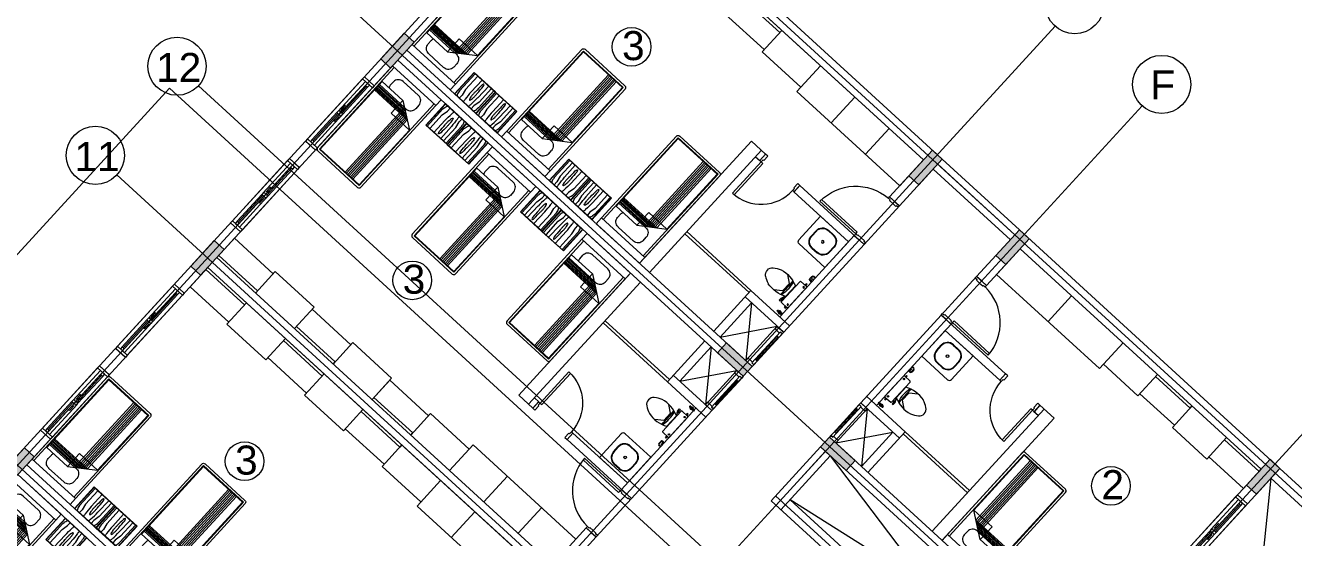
# Model space of a CAD drawing. Header units: metres. Extents: x 750 to 3116, y -341 to 1465.
# Drawn here: x 1586.25 to 1608.08, y 1089.42 to 1098.24 of the extents above; entities that cross this region are included whole.
import ezdxf
from ezdxf.enums import TextEntityAlignment as Align

# ---------------------------------------------------------------- set-up
doc = ezdxf.new("R2010")
doc.units = ezdxf.units.M
for name, color, linetype, lineweight in [('A-Door', 254, 'Continuous', 5), ('Bathroom Door', 252, 'Continuous', 5), ('Bathroom fur', 252, 'Continuous', 5), ('Centre Line', 7, 'Continuous', 13), ('Column', 50, 'Continuous', 20), ('Cutout', 153, 'Continuous', 5), ('Door', 253, 'Continuous', 5), ('Furniture', 44, 'Continuous', 5), ('GUIDE LINE', 7, 'Continuous', 5), ('Hatch', 251, 'Continuous', 5), ('Hidden line', 251, 'Continuous', 5), ('Inverted beam', 252, 'Continuous', 5), ('Levels', 252, 'Continuous', 5), ('Railing', 190, 'Continuous', 5), ('Wall ext', 20, 'Continuous', 18), ('WINDOW', 33, 'Continuous', 5)]:
    doc.layers.add(name, color=color, linetype=linetype, lineweight=lineweight)
doc.layers.add('Text', color=7, linetype='Continuous')
doc.styles.get("Standard").update_dxf_attribs({"font": 'arial.ttf'})
doc.styles.add('TEXT-DET', font='simplex.shx', dxfattribs={"width": 0.7})

# ---------------------------------------------------------------- blocks, each defined once
blk = doc.blocks.new('Water Closet')
at = {"layer": 'Bathroom fur', "linetype": 'Continuous', "lineweight": -3}
for p, q in [((1886.331, 447.871), (1886.35, 447.871)), ((1886.331, 447.851), (1886.35, 447.851)), ((1886.364, 447.861), (1886.346, 447.861)), ((1886.364, 447.861), (1886.349, 447.87)), ((1886.364, 447.861), (1886.349, 447.853)), ((1886.364, 447.861), (1886.355, 447.877)), ((1886.364, 447.861), (1886.355, 447.846)), ((1886.364, 447.861), (1886.364, 447.879)), ((1886.364, 447.861), (1886.364, 447.879)), ((1886.364, 447.861), (1886.364, 447.879)), ((1886.364, 447.861), (1886.364, 447.879)), ((1886.364, 447.861), (1886.364, 447.879)), ((1886.364, 447.861), (1886.364, 447.879)), ((1886.364, 447.861), (1886.364, 447.879)), ((1886.364, 447.861), (1886.364, 447.879)), ((1886.364, 447.861), (1886.364, 447.879)), ((1886.364, 447.861), (1886.364, 447.879)), ((1886.364, 447.861), (1886.364, 447.879)), ((1886.364, 447.861), (1886.364, 447.879)), ((1886.364, 447.861), (1886.373, 447.877)), ((1886.364, 447.861), (1886.379, 447.87)), ((1886.364, 447.861), (1886.381, 447.861)), ((1886.364, 447.861), (1886.379, 447.853)), ((1886.364, 447.861), (1886.373, 447.846)), ((1886.364, 447.861), (1886.364, 447.844)), ((1886.378, 447.871), (1886.416, 447.871)), ((1886.378, 447.851), (1886.416, 447.851)), ((1886.416, 447.851), (1886.416, 447.871))]:
    blk.add_line(p, q, dxfattribs=at)
at = {"layer": 'Bathroom fur', "linetype": 'ByBlock'}
for p, q in [((1886.152, 447.554), (1886.027, 447.644)), ((1886.217, 447.662), (1886.217, 447.713)), ((1886.239, 447.713), (1886.217, 447.713)), ((1886.217, 447.662), (1886.232, 447.625)), ((1886.232, 447.625), (1886.239, 447.625)), ((1886.239, 447.608), (1886.239, 447.713)), ((1886.239, 447.666), (1886.264, 447.666)), ((1886.239, 447.608), (1886.264, 447.608)), ((1886.256, 447.343), (1886.256, 447.59)), ((1886.264, 447.23), (1886.264, 447.703)), ((1886.407, 447.713), (1886.274, 447.713)), ((1886.39, 447.724), (1886.365, 447.724)), ((1886.365, 447.724), (1886.365, 447.715)), ((1886.39, 447.715), (1886.365, 447.715)), ((1886.387, 447.744), (1886.368, 447.744)), ((1886.368, 447.744), (1886.368, 447.724)), ((1886.387, 447.744), (1886.387, 447.724)), ((1886.39, 447.724), (1886.39, 447.715)), ((1886.416, 447.23), (1886.416, 447.703)), ((1886.152, 447.379), (1886.027, 447.288)), ((1886.152, 447.379), (1886.152, 447.554)), ((1886.407, 447.22), (1886.274, 447.22)), ((1886.365, 447.208), (1886.365, 447.218)), ((1886.39, 447.218), (1886.365, 447.218)), ((1886.39, 447.208), (1886.365, 447.208)), ((1886.368, 447.189), (1886.368, 447.208)), ((1886.387, 447.189), (1886.368, 447.189)), ((1886.387, 447.189), (1886.387, 447.208)), ((1886.39, 447.208), (1886.39, 447.218))]:
    blk.add_line(p, q, dxfattribs=at)
at = {"layer": 'Bathroom fur'}
for p, q in [((1886.356, 447.031), (1886.356, 447.081)), ((1886.366, 447.031), (1886.366, 447.081)), ((1886.416, 447.106), (1886.381, 447.106)), ((1886.416, 447.096), (1886.381, 447.096)), ((1886.416, 447.016), (1886.381, 447.016)), ((1886.416, 447.006), (1886.381, 447.006))]:
    blk.add_line(p, q, dxfattribs=at)
at = {"layer": 'Bathroom fur', "linetype": 'Continuous', "lineweight": -3}
blk.add_circle((1886.364, 447.861), 0.0175, dxfattribs=at)
at = {"layer": 'Bathroom fur', "linetype": 'ByBlock'}
for centre in [(1886.378, 447.669), (1886.378, 447.264)]:
    blk.add_circle(centre, 0.0123, dxfattribs=at)
at = {"layer": 'Bathroom fur', "linetype": 'Continuous', "lineweight": -3}
blk.add_arc((1886.331, 447.861), 0.01, 90.002, 270, dxfattribs=at)
at = {"layer": 'Bathroom fur', "linetype": 'ByBlock'}
for centre, radius, start, end in [((1886.035, 447.208), 0.446, 109.2942, 127.2549), ((1886.017, 447.095), 0.55, 64.2321, 103.6755), ((1884.672, 447.479), 1.501, 353.4552, 5.5271), ((1885.552, 447.472), 0.65, 345.9276, 13.0204), ((1886.274, 447.703), 0.00987, 90, 180), ((1886.407, 447.703), 0.00987, 0, 90), ((1885.835, 447.467), 0.119, 126.3794, 233.6206), ((1886.041, 447.728), 0.451, 232.2382, 250.1051), ((1886.017, 447.838), 0.55, 256.3245, 295.7679), ((1886.274, 447.23), 0.00987, 180, 270), ((1886.407, 447.23), 0.00987, 270, 0)]:
    blk.add_arc(centre, radius, start, end, dxfattribs=at)
at = {"layer": 'Bathroom fur'}
for centre, radius, start, end in [((1886.381, 447.081), 0.025, 90, 180), ((1886.381, 447.031), 0.025, 180, 270), ((1886.381, 447.081), 0.015, 90, 180), ((1886.381, 447.031), 0.015, 180, 270)]:
    blk.add_arc(centre, radius, start, end, dxfattribs=at)
at = {"layer": 'Bathroom fur', "style": 'TEXT-DET', "width": 0.6}
blk.add_text('1', height=0.06, dxfattribs=at).set_placement((1886.394, 447.07), align=Align.MIDDLE)
blk = doc.blocks.new('Bed')
at = {"layer": 'Furniture', "linetype": 'Continuous'}
for p, q in [((1878.327, 465.952), (1879.337, 465.952)), ((1878.327, 465.817), (1878.327, 465.952)), ((1879.337, 465.952), (1879.337, 465.817)), ((1879.337, 465.817), (1878.327, 465.817)), ((1878.327, 463.909), (1878.327, 465.817)), ((1878.367, 463.909), (1878.367, 465.817)), ((1878.642, 465.742), (1879.002, 465.742)), ((1879.297, 465.817), (1879.297, 463.909)), ((1879.337, 465.817), (1879.337, 463.909)), ((1878.377, 465.499), (1878.862, 465.499)), ((1878.377, 463.919), (1878.377, 465.499)), ((1878.525, 465.544), (1878.525, 465.624)), ((1878.862, 465.499), (1879.287, 465.199)), ((1878.862, 465.199), (1878.862, 465.499)), ((1879.12, 465.624), (1879.12, 465.544)), ((1878.962, 465.429), (1878.377, 465.429)), ((1878.992, 465.407), (1878.377, 465.407)), ((1879.022, 465.386), (1878.377, 465.386)), ((1879.052, 465.365), (1878.377, 465.365)), ((1879.082, 465.344), (1878.377, 465.344)), ((1879.112, 465.323), (1878.377, 465.323)), ((1879.142, 465.302), (1878.377, 465.302)), ((1878.962, 463.919), (1878.962, 465.429)), ((1879.002, 465.427), (1878.965, 465.427)), ((1878.992, 463.919), (1878.992, 465.407)), ((1879.022, 463.919), (1879.022, 465.386)), ((1879.052, 463.919), (1879.052, 465.365)), ((1879.082, 463.919), (1879.082, 465.344)), ((1879.112, 463.919), (1879.112, 465.323)), ((1879.142, 463.919), (1879.142, 465.302)), ((1879.287, 465.199), (1878.862, 465.199)), ((1879.287, 465.199), (1879.287, 463.919)), ((1879.297, 463.909), (1878.367, 463.909)), ((1879.297, 463.869), (1878.367, 463.869)), ((1879.287, 463.919), (1878.377, 463.919))]:
    blk.add_line(p, q, dxfattribs=at)
for centre, radius, start, end in [((1878.642, 465.624), 0.117, 90, 180), ((1879.002, 465.624), 0.117, 360, 90), ((1878.642, 465.544), 0.117, 180.0006, 202.5189), ((1879.002, 465.544), 0.117, 270, 0), ((1878.367, 463.909), 0.04, 180, 270), ((1879.297, 463.909), 0.04, 270, 0)]:
    blk.add_arc(centre, radius, start, end, dxfattribs=at)
blk = doc.blocks.new('Nightstand')
at = {"layer": 'Furniture'}
for p, q in [((1879.838, 464.54), (1879.838, 464.04)), ((1880.338, 464.54), (1879.838, 464.54)), ((1879.843, 464.535), (1879.843, 464.045)), ((1880.333, 464.535), (1879.843, 464.535)), ((1879.869, 464.442), (1879.871, 464.467)), ((1879.869, 464.045), (1879.869, 464.442)), ((1879.929, 464.358), (1879.951, 464.469)), ((1879.951, 464.469), (1879.951, 464.535)), ((1880.074, 464.444), (1880.068, 464.44)), ((1880.08, 464.44), (1880.074, 464.444)), ((1880.226, 464.469), (1880.226, 464.535)), ((1880.248, 464.358), (1880.226, 464.469)), ((1880.308, 464.442), (1880.305, 464.467)), ((1880.308, 464.045), (1880.308, 464.442)), ((1880.333, 464.045), (1880.333, 464.535)), ((1880.338, 464.04), (1880.338, 464.54)), ((1879.929, 464.045), (1879.929, 464.358)), ((1879.997, 464.32), (1879.991, 464.045)), ((1880.147, 464.32), (1880.147, 464.045)), ((1880.248, 464.045), (1880.248, 464.358)), ((1879.838, 464.04), (1880.338, 464.04)), ((1879.843, 464.045), (1880.333, 464.045)), ((1880.068, 464.081), (1880.074, 464.077)), ((1880.074, 464.077), (1880.08, 464.081))]:
    blk.add_line(p, q, dxfattribs=at)
for centre, radius, start, end in [((1880.021, 464.452), 0.15, 146.5657, 174.2856), ((1881.576, 464.32), 1.578, 174.0179, 180), ((1880.825, 464.399), 0.823, 170.5074, 174.0179), ((1880.395, 464.345), 0.343, 169.4757, 175.5997), ((1880.197, 464.382), 0.142, 155.8434, 169.4757), ((1879.951, 464.382), 0.142, 10.5243, 24.1566), ((1879.753, 464.345), 0.343, 4.4003, 10.5243), ((1879.315, 464.399), 0.828, 5.9821, 9.4446), ((1878.564, 464.32), 1.583, 0, 5.9821), ((1880.156, 464.452), 0.15, 5.7144, 33.4343), ((1880.715, 464.32), 0.664, 175.5997, 180), ((1880.715, 464.32), 0.664, 180, 184.4003), ((1886.298, 464.381), 6.246, 181.0259, 182.4606), ((1873.85, 464.381), 6.246, 357.5394, 358.9741), ((1879.433, 464.32), 0.664, 0, 4.4003), ((1879.433, 464.32), 0.664, 355.5997, 0), ((1880.197, 464.139), 0.142, 190.5243, 204.1566), ((1879.951, 464.139), 0.142, 335.8434, 349.4757)]:
    blk.add_arc(centre, radius, start, end, dxfattribs=at)
blk = doc.blocks.new('Wash bashin')
at = {"layer": 'Bathroom fur', "ltscale": 0.35}
for p, q in [((1884.067, 437.333), (1884.067, 437.883)), ((1884.117, 437.933), (1884.717, 437.933)), ((1884.717, 437.333), (1884.717, 437.933)), ((1884.067, 437.333), (1884.717, 437.333))]:
    blk.add_line(p, q, dxfattribs=at)
at = {"layer": 'Bathroom fur'}
for p, q in [((1884.327, 437.838), (1884.447, 437.838)), ((1884.327, 437.83), (1884.447, 437.83)), ((1884.177, 437.568), (1884.177, 437.688)), ((1884.185, 437.568), (1884.185, 437.688)), ((1884.589, 437.688), (1884.589, 437.568)), ((1884.597, 437.688), (1884.597, 437.568)), ((1884.447, 437.426), (1884.327, 437.426)), ((1884.447, 437.418), (1884.327, 437.418))]:
    blk.add_line(p, q, dxfattribs=at)
blk.add_circle((1884.392, 437.633), 0.0225, dxfattribs=at)
at = {"layer": 'Bathroom fur', "ltscale": 0.35}
blk.add_arc((1884.117, 437.883), 0.05, 90, 180, dxfattribs=at)
at = {"layer": 'Bathroom fur'}
for centre, radius, start, end in [((1884.327, 437.688), 0.15, 90, 180), ((1884.327, 437.688), 0.142, 90, 180), ((1884.447, 437.688), 0.15, 0, 90), ((1884.447, 437.688), 0.142, 0, 90), ((1884.327, 437.568), 0.15, 180, 270), ((1884.327, 437.568), 0.142, 180, 270), ((1884.447, 437.568), 0.15, 270, 0), ((1884.447, 437.568), 0.142, 270, 0)]:
    blk.add_arc(centre, radius, start, end, dxfattribs=at)
blk = doc.blocks.new('Door 900')
at = {"layer": 'A-Door'}
for points in [[(29934124, 12198491), (29934164, 12198491), (29934164, 12198476), (29934239, 12198476), (29934314, 12198476), (29934314, 12198491), (29934354, 12198491), (29934354, 12198524), (29934239, 12198524), (29934124, 12198524)], [(29934164, 12197672), (29934314, 12197672), (29934314, 12197658), (29934354, 12197658), (29934354, 12197624), (29934239, 12197624), (29934124, 12197624), (29934124, 12197658), (29934164, 12197658)]]:
    blk.add_lwpolyline(points, close=True, dxfattribs=at)
blk.add_lwpolyline([(29935187, 12197658), (29934354, 12197658), (29934354, 12197698), (29935185, 12197698)], dxfattribs=at)
blk.add_arc((29934327, 12197631), 860, 1.7769, 88.2024, dxfattribs=at)
blk = doc.blocks.new('Door1')
at = {"layer": 'Bathroom Door'}
for p, q in [((1900.586, 444.886), (1899.856, 444.886)), ((1900.586, 444.846), (1899.857, 444.846))]:
    blk.add_line(p, q, dxfattribs=at)
for points in [[(1900.736, 444.921), (1900.586, 444.921), (1900.586, 444.886), (1900.636, 444.886), (1900.636, 444.871), (1900.736, 444.871), (1900.736, 444.921)], [(1900.586, 444.886), (1900.586, 444.846)], [(1900.736, 444.121), (1900.586, 444.121), (1900.586, 444.156), (1900.636, 444.156), (1900.636, 444.171), (1900.736, 444.171), (1900.736, 444.121)]]:
    blk.add_lwpolyline(points, dxfattribs=at)
blk.add_arc((1900.586, 444.886), 0.73, 180, 270, dxfattribs=at)
blk = doc.blocks.new('WINODO1')
at = {"layer": 'WINDOW', "linetype": 'Continuous'}
for p, q in [((2471212540, 936769700), (2471212491, 936769700)), ((2471212491, 936769700), (2471212491, 936769470)), ((2471212540, 936769700), (2471212540, 936769470)), ((2471213991, 936769700), (2471213943, 936769700)), ((2471213943, 936769700), (2471213943, 936769470)), ((2471213991, 936769700), (2471213991, 936769470)), ((2471212540, 936769470), (2471212491, 936769470)), ((2471213991, 936769470), (2471213943, 936769470))]:
    blk.add_line(p, q, dxfattribs=at)
at = {"layer": 'WINDOW'}
for p, q in [((2471212540, 936769700), (2471213943, 936769700)), ((2471212588, 936769633), (2471213217, 936769633)), ((2471213241, 936769633), (2471213943, 936769633)), ((2471213290, 936769609), (2471213394, 936769609)), ((2471213241, 936769537), (2471212540, 936769537)), ((2471212540, 936769470), (2471213943, 936769470)), ((2471212588, 936769585), (2471213217, 936769585)), ((2471213193, 936769561), (2471213089, 936769561)), ((2471213266, 936769585), (2471213895, 936769585)), ((2471213266, 936769537), (2471213895, 936769537))]:
    blk.add_line(p, q, dxfattribs=at)
at = {"layer": 'WINDOW', "color": 4}
blk.add_line((2471212588, 936769609), (2471213217, 936769609), dxfattribs=at)
at = {"layer": 'WINDOW', "color": 4, "true_color": 0x1fffff}
blk.add_line((2471213266, 936769561), (2471213895, 936769561), dxfattribs=at)
at = {"layer": 'WINDOW'}
for points in [[(2471212540, 936769585), (2471212588, 936769585), (2471212588, 936769633), (2471212540, 936769633)], [(2471213217, 936769585), (2471213266, 936769585), (2471213266, 936769633), (2471213217, 936769633)], [(2471213406, 936769609), (2471213394, 936769616), (2471213394, 936769602)], [(2471213076, 936769561), (2471213089, 936769568), (2471213089, 936769554)], [(2471213217, 936769537), (2471213266, 936769537), (2471213266, 936769585), (2471213217, 936769585)], [(2471213895, 936769537), (2471213943, 936769537), (2471213943, 936769585), (2471213895, 936769585)]]:
    blk.add_lwpolyline(points, close=True, dxfattribs=at)
blk = doc.blocks.new('700mm Door')
at = {"layer": 'Door'}
for points in [[(11493508.327, 4446107.926), (11493508.287, 4446107.926), (11493508.287, 4446107.776), (11493508.344, 4446107.776), (11493508.344, 4446107.868), (11493508.344, 4446107.88), (11493508.327, 4446107.88)], [(11493508.327, 4446107.88), (11493508.413, 4446107.88), (11493508.413, 4446107.926), (11493508.327, 4446107.926)], [(11493508.413, 4446107.891), (11493508.961, 4446107.891), (11493508.961, 4446107.914), (11493508.413, 4446107.914)], [(11493509.047, 4446107.88), (11493508.961, 4446107.88), (11493508.961, 4446107.926), (11493509.047, 4446107.926)], [(11493509.047, 4446107.926), (11493509.047, 4446107.88), (11493509.03, 4446107.88), (11493509.03, 4446107.868), (11493509.03, 4446107.776), (11493509.087, 4446107.776), (11493509.087, 4446107.926)]]:
    blk.add_lwpolyline(points, close=True, dxfattribs=at)
at = {"layer": 'Door', "color": 1}
blk.add_lwpolyline([(11493508.413, 4446107.88), (11493508.961, 4446107.88), (11493508.961, 4446107.926), (11493508.413, 4446107.926)], close=True, dxfattribs=at)

msp = doc.modelspace()

# ---------------------------------------------------------------- hatches: boundary and pattern name
at = {"layer": 'Hatch', "transparency": 33554687}
h = msp.add_hatch(color=256, dxfattribs=at)
h.dxf.hatch_style = 1
h.paths.add_polyline_path([(1646.175, 1069.127), (1646.005, 1069.283), (1645.846, 1069.109), (1645.755, 1069.01), (1645.6, 1068.84), (1645.769, 1068.685)])
h.paths.add_polyline_path([(1649.318, 1072.559), (1649.149, 1072.715), (1648.743, 1072.272), (1648.913, 1072.117)])
h.paths.add_polyline_path([(1652.587, 1076.128), (1652.417, 1076.283), (1652.384, 1076.246), (1652.292, 1076.147), (1652.012, 1075.841), (1652.182, 1075.685)])
h.paths.add_polyline_path([(1655.856, 1079.696), (1655.686, 1079.852), (1655.281, 1079.409), (1655.45, 1079.254)])
h.paths.add_polyline_path([(1659.124, 1083.265), (1658.955, 1083.42), (1658.549, 1082.978), (1658.719, 1082.823)])
h.paths.add_polyline_path([(1661.826, 1087.102), (1661.67, 1086.933), (1662.113, 1086.527), (1662.268, 1086.697)])
h.paths.add_polyline_path([(1657.785, 1090.804), (1657.629, 1090.634), (1658.072, 1090.229), (1658.227, 1090.399)])
h.paths.add_polyline_path([(1654.516, 1087.235), (1654.361, 1087.066), (1654.471, 1086.964), (1654.803, 1086.66), (1654.958, 1086.83)])
h.paths.add_polyline_path([(1652.746, 1088.856), (1652.591, 1088.687), (1653.033, 1088.281), (1653.189, 1088.451)])
h.paths.add_polyline_path([(1651.542, 1083.648), (1651.372, 1083.803), (1650.967, 1083.361), (1651.137, 1083.205)])
h.paths.add_polyline_path([(1650.045, 1085.019), (1649.875, 1085.174), (1649.47, 1084.732), (1649.64, 1084.577)])
h.paths.add_polyline_path([(1647.979, 1080.098), (1647.823, 1079.929), (1647.934, 1079.827), (1648.266, 1079.523), (1648.421, 1079.693)])
h.paths.add_polyline_path([(1646.541, 1081.415), (1646.209, 1081.719), (1646.053, 1081.55), (1646.496, 1081.144), (1646.651, 1081.314)])
h.paths.add_polyline_path([(1645.004, 1076.511), (1644.835, 1076.666), (1644.43, 1076.224), (1644.599, 1076.068)])
h.paths.add_polyline_path([(1643.632, 1078.018), (1643.463, 1078.174), (1643.058, 1077.731), (1643.227, 1077.576)])
h.paths.add_polyline_path([(1641.441, 1072.961), (1641.286, 1072.792), (1641.728, 1072.386), (1641.884, 1072.556)])
h.paths.add_polyline_path([(1640.114, 1074.177), (1639.944, 1074.332), (1639.539, 1073.89), (1639.709, 1073.734)])
h.paths.add_polyline_path([(1636.735, 1070.71), (1636.403, 1071.014), (1636.247, 1070.844), (1636.69, 1070.439), (1636.845, 1070.608)])
h.paths.add_polyline_path([(1631.152, 1076.325), (1630.982, 1076.481), (1630.577, 1076.038), (1630.746, 1075.883)])
h.paths.add_polyline_path([(1634.17, 1079.621), (1634.001, 1079.776), (1633.595, 1079.334), (1633.765, 1079.179)])
h.paths.add_polyline_path([(1637.689, 1083.462), (1637.519, 1083.618), (1637.114, 1083.175), (1637.284, 1083.02)])
h.paths.add_polyline_path([(1640.833, 1086.895), (1640.663, 1087.05), (1640.258, 1086.607), (1640.427, 1086.452), (1640.461, 1086.489), (1640.552, 1086.589)])
h.paths.add_polyline_path([(1644.101, 1090.463), (1643.932, 1090.618), (1643.527, 1090.176), (1643.696, 1090.021)])
h.paths.add_polyline_path([(1646.999, 1093.626), (1647.09, 1093.726), (1647.245, 1093.895), (1647.076, 1094.051), (1646.67, 1093.608), (1646.84, 1093.453)])
h.paths.add_polyline_path([(1636.008, 1091.063), (1635.839, 1091.218), (1635.433, 1090.776), (1635.603, 1090.62)])
h.paths.add_polyline_path([(1631.525, 1095.17), (1631.369, 1095), (1631.48, 1094.899), (1631.812, 1094.595), (1631.967, 1094.764)])
h.paths.add_polyline_path([(1628.676, 1091.718), (1628.506, 1091.874), (1628.101, 1091.431), (1628.27, 1091.276)])
h.paths.add_polyline_path([(1632.989, 1087.767), (1632.82, 1087.922), (1632.415, 1087.48), (1632.584, 1087.325)])
h.paths.add_polyline_path([(1629.471, 1083.926), (1629.301, 1084.081), (1628.896, 1083.639), (1629.066, 1083.483)])
h.paths.add_polyline_path([(1624.987, 1088.032), (1624.832, 1087.863), (1625.274, 1087.458), (1625.43, 1087.627)])
h.paths.add_polyline_path([(1626.327, 1080.494), (1626.157, 1080.649), (1626.124, 1080.612), (1626.032, 1080.513), (1625.752, 1080.207), (1625.922, 1080.051)])
h.paths.add_polyline_path([(1621.719, 1084.464), (1621.563, 1084.294), (1621.674, 1084.193), (1622.006, 1083.889), (1622.161, 1084.059)])
h.paths.add_polyline_path([(1619.949, 1086.085), (1619.794, 1085.915), (1620.236, 1085.51), (1620.391, 1085.68), (1620.281, 1085.781)])
h.paths.add_polyline_path([(1623.218, 1089.654), (1623.062, 1089.484), (1623.505, 1089.079), (1623.66, 1089.248)])
h.paths.add_polyline_path([(1626.486, 1093.222), (1626.331, 1093.052), (1626.773, 1092.647), (1626.929, 1092.817)])
h.paths.add_polyline_path([(1622.117, 1097.224), (1621.962, 1097.055), (1622.404, 1096.649), (1622.56, 1096.819)])
h.paths.add_polyline_path([(1619.143, 1093.637), (1618.973, 1093.792), (1618.568, 1093.35), (1618.738, 1093.194)])
h.paths.add_polyline_path([(1615.874, 1090.068), (1615.705, 1090.223), (1615.299, 1089.781), (1615.469, 1089.626)])
h.paths.add_polyline_path([(1612.731, 1086.636), (1612.561, 1086.791), (1612.156, 1086.349), (1612.325, 1086.194)])
h.paths.add_polyline_path([(1617.373, 1082.384), (1617.203, 1082.539), (1616.798, 1082.097), (1616.967, 1081.942)])
h.paths.add_polyline_path([(1618.745, 1080.876), (1618.575, 1081.032), (1618.17, 1080.589), (1618.339, 1080.434)])
h.paths.add_polyline_path([(1623.058, 1076.925), (1622.889, 1077.08), (1622.483, 1076.638), (1622.653, 1076.483)])
h.paths.add_polyline_path([(1619.915, 1073.493), (1619.745, 1073.648), (1619.34, 1073.206), (1619.509, 1073.051)])
h.paths.add_polyline_path([(1615.181, 1077.327), (1615.026, 1077.157), (1615.468, 1076.752), (1615.624, 1076.922)])
h.paths.add_polyline_path([(1613.411, 1078.948), (1613.256, 1078.778), (1613.699, 1078.373), (1613.854, 1078.543)])
h.paths.add_polyline_path([(1609.042, 1082.95), (1608.887, 1082.78), (1609.329, 1082.375), (1609.485, 1082.545)])
h.paths.add_polyline_path([(1610.143, 1075.379), (1609.987, 1075.21), (1610.43, 1074.805), (1610.585, 1074.974)])
h.paths.add_polyline_path([(1607.566, 1071.678), (1607.397, 1071.834), (1606.992, 1071.391), (1607.161, 1071.236)])
h.paths.add_polyline_path([(1602.924, 1075.93), (1602.755, 1076.086), (1602.35, 1075.643), (1602.519, 1075.488)])
h.paths.add_polyline_path([(1604.823, 1087.317), (1604.653, 1087.472), (1604.495, 1087.299), (1604.403, 1087.199), (1604.248, 1087.03), (1604.418, 1086.874)])
h.paths.add_polyline_path([(1607.842, 1090.612), (1607.672, 1090.768), (1607.267, 1090.325), (1607.436, 1090.17)])
h.paths.add_polyline_path([(1603.528, 1094.564), (1603.358, 1094.719), (1602.953, 1094.277), (1603.123, 1094.121)])
h.paths.add_polyline_path([(1600.09, 1091.151), (1599.934, 1090.981), (1600.377, 1090.576), (1600.532, 1090.745)])
h.paths.add_polyline_path([(1602.031, 1095.935), (1601.861, 1096.09), (1601.456, 1095.648), (1601.626, 1095.492)])
h.paths.add_polyline_path([(1596.087, 1101.379), (1595.918, 1101.534), (1595.513, 1101.092), (1595.682, 1100.937)])
h.paths.add_polyline_path([(1592.944, 1097.947), (1592.774, 1098.102), (1592.369, 1097.66), (1592.538, 1097.504)])
h.paths.add_polyline_path([(1598.32, 1092.772), (1598.164, 1092.602), (1598.607, 1092.197), (1598.762, 1092.366)])
h.paths.add_polyline_path([(1595.619, 1088.934), (1595.449, 1089.09), (1595.044, 1088.647), (1595.213, 1088.492)])
h.paths.add_polyline_path([(1589.675, 1094.378), (1589.505, 1094.534), (1589.1, 1094.091), (1589.27, 1093.936)])
h.paths.add_polyline_path([(1586.406, 1090.81), (1586.237, 1090.965), (1585.831, 1090.523), (1586.001, 1090.367)])
h.paths.add_polyline_path([(1592.225, 1085.229), (1591.782, 1085.635), (1591.627, 1085.465), (1592.07, 1085.06)])
h.paths.add_polyline_path([(1593.995, 1083.608), (1593.552, 1084.013), (1593.397, 1083.844), (1593.839, 1083.439)])
h.paths.add_polyline_path([(1596.821, 1087.582), (1596.666, 1087.412), (1597.108, 1087.007), (1597.263, 1087.177)])
h.paths.add_polyline_path([(1601.304, 1083.475), (1601.135, 1083.631), (1600.729, 1083.188), (1600.899, 1083.033)])
h.paths.add_polyline_path([(1598.161, 1080.043), (1597.991, 1080.199), (1597.586, 1079.756), (1597.755, 1079.601)])
h.paths.add_polyline_path([(1594.892, 1076.475), (1594.722, 1076.63), (1594.317, 1076.188), (1594.487, 1076.032)])
h.paths.add_polyline_path([(1590.578, 1080.426), (1590.408, 1080.581), (1590.003, 1080.139), (1590.173, 1079.984)])
h.paths.add_polyline_path([(1589.081, 1081.797), (1588.912, 1081.953), (1588.506, 1081.51), (1588.676, 1081.355)])
h.paths.add_polyline_path([(1583.138, 1087.241), (1582.968, 1087.397), (1582.563, 1086.954), (1582.732, 1086.799)])
h.paths.add_polyline_path([(1579.869, 1083.673), (1579.699, 1083.828), (1579.294, 1083.386), (1579.464, 1083.23)])
h.paths.add_polyline_path([(1585.245, 1078.497), (1585.09, 1078.328), (1585.532, 1077.923), (1585.687, 1078.092)])
h.paths.add_polyline_path([(1587.015, 1076.876), (1586.859, 1076.707), (1587.302, 1076.302), (1587.457, 1076.471)])
h.paths.add_polyline_path([(1582.669, 1074.797), (1582.499, 1074.952), (1582.094, 1074.509), (1582.263, 1074.354)])
h.paths.add_polyline_path([(1576.725, 1080.241), (1576.556, 1080.396), (1576.15, 1079.954), (1576.32, 1079.798)])
h.paths.add_polyline_path([(1591.748, 1073.043), (1591.579, 1073.198), (1591.42, 1073.025), (1591.329, 1072.925), (1591.173, 1072.755), (1591.343, 1072.6)])
h.paths.add_polyline_path([(1561.743, 1075.008), (1561.574, 1075.163), (1561.169, 1074.72), (1561.339, 1074.565)])
h.paths.add_polyline_path([(1566.286, 1079.98), (1566.116, 1080.135), (1565.712, 1079.692), (1565.882, 1079.537)])
h.paths.add_polyline_path([(1570.833, 1084.956), (1570.663, 1085.111), (1570.258, 1084.668), (1570.428, 1084.513)])
h.paths.add_polyline_path([(1575.254, 1089.795), (1574.811, 1090.2), (1574.656, 1090.03), (1575.099, 1089.625)])
h.paths.add_polyline_path([(1579.283, 1095.094), (1579.128, 1094.925), (1579.571, 1094.52), (1579.726, 1094.69)])
h.paths.add_polyline_path([(1568.934, 1095.82), (1568.764, 1095.975), (1568.36, 1095.533), (1568.529, 1095.377)])
h.paths.add_polyline_path([(1564.388, 1090.845), (1564.218, 1091), (1563.813, 1090.557), (1563.983, 1090.402)])
h.paths.add_polyline_path([(1559.841, 1085.869), (1559.672, 1086.024), (1559.267, 1085.581), (1559.437, 1085.426)])
h.paths.add_polyline_path([(1557.524, 1083.333), (1557.211, 1083.62), (1557.211, 1083.62), (1557.196, 1083.633), (1557.081, 1083.738), (1556.926, 1083.568), (1557.369, 1083.163)])
h.paths.add_polyline_path([(1555.295, 1080.893), (1555.125, 1081.048), (1554.721, 1080.605), (1554.89, 1080.45)])
h.paths.add_polyline_path([(1552.096, 1088.293), (1551.941, 1088.123), (1551.941, 1088.123), (1552.384, 1087.718), (1552.539, 1087.888)])
h.paths.add_polyline_path([(1554.583, 1090.674), (1554.413, 1090.829), (1554.008, 1090.386), (1554.178, 1090.231)])
h.paths.add_polyline_path([(1559.129, 1095.649), (1558.959, 1095.805), (1558.555, 1095.362), (1558.724, 1095.206)])
h.paths.add_polyline_path([(1563.675, 1100.625), (1563.506, 1100.78), (1563.101, 1100.337), (1563.271, 1100.182)])
h.paths.add_polyline_path([(1567.853, 1105.538), (1567.698, 1105.368), (1568.141, 1104.964), (1568.296, 1105.134)])

# ---------------------------------------------------------------- linework, layer by layer
at = {"layer": 'Bathroom fur'}
for p, q in [((1598.707, 1093.638), (1597.6, 1094.651)), ((1598.74, 1093.675), (1597.634, 1094.688)), ((1597.302, 1092.104), (1596.195, 1093.117)), ((1597.335, 1092.141), (1596.229, 1093.154)), ((1601.361, 1091.206), (1602.467, 1090.193)), ((1601.395, 1091.243), (1602.501, 1090.23))]:
    msp.add_line(p, q, dxfattribs=at)
at = {"layer": 'Centre Line', "color": 30, "true_color": 0xf26722}
for p, q in [((1598.029, 1103.669), (1574.209, 1077.664)), ((1625.068, 1074.678), (1594.365, 1102.8)), ((1621.799, 1071.109), (1591.097, 1099.232)), ((1603.973, 1098.225), (1580.152, 1072.22)), ((1619.935, 1069.074), (1589.233, 1097.197)), ((1605.469, 1096.854), (1581.649, 1070.848)), ((1618.531, 1067.54), (1587.828, 1095.663)), ((1609.783, 1092.902), (1585.963, 1066.897)), ((1615.262, 1063.972), (1584.559, 1092.095))]:
    msp.add_line(p, q, dxfattribs=at)
at = {"layer": 'Centre Line', "color": 3, "true_color": 0x1fff1f}
msp.add_lwpolyline([(1560.568, 1110.589), (1582.572, 1090.434), (1588.732, 1097.158), (1612.323, 1075.549), (1624.767, 1089.135), (1647.479, 1068.331)], dxfattribs=at)
at = {"layer": 'Centre Line', "color": 30, "true_color": 0xf26722}
for centre in [(1604.31, 1098.593), (1588.864, 1097.535), (1605.807, 1097.222), (1587.459, 1096.001)]:
    msp.add_circle(centre, 0.5, dxfattribs=at)
at = {"layer": 'Column'}
for points in [[(1592.369, 1097.66), (1592.774, 1098.102), (1592.944, 1097.947), (1592.538, 1097.504), (1592.369, 1097.66)], [(1601.456, 1095.648), (1601.861, 1096.09), (1602.031, 1095.935), (1601.626, 1095.492), (1601.456, 1095.648)], [(1602.953, 1094.277), (1603.358, 1094.719), (1603.528, 1094.564), (1603.123, 1094.121), (1602.953, 1094.277)], [(1589.1, 1094.091), (1589.505, 1094.534), (1589.675, 1094.378), (1589.27, 1093.936), (1589.1, 1094.091)], [(1598.32, 1092.772), (1598.762, 1092.366), (1598.607, 1092.197), (1598.164, 1092.602), (1598.32, 1092.772)], [(1600.09, 1091.151), (1600.532, 1090.745), (1600.377, 1090.576), (1599.934, 1090.981), (1600.09, 1091.151)], [(1585.831, 1090.523), (1586.237, 1090.965), (1586.406, 1090.81), (1586.001, 1090.367), (1585.831, 1090.523)], [(1607.267, 1090.325), (1607.672, 1090.768), (1607.842, 1090.612), (1607.436, 1090.17), (1607.267, 1090.325)]]:
    msp.add_lwpolyline(points, dxfattribs=at)
at = {"layer": 'Cutout'}
for p, q in [((1598.75, 1093.463), (1598.652, 1092.468)), ((1598.209, 1092.873), (1599.192, 1093.058)), ((1598.054, 1092.703), (1597.956, 1091.708)), ((1597.514, 1092.113), (1598.496, 1092.298)), ((1600.741, 1091.639), (1600.643, 1090.644)), ((1600.2, 1091.049), (1601.183, 1091.234)), ((1600.104, 1090.826), (1603.556, 1086.274)), ((1604.248, 1087.03), (1599.412, 1090.07))]:
    msp.add_line(p, q, dxfattribs=at)
at = {"layer": 'Cutout', "ltscale": 0.02}
msp.add_line((1607.686, 1090.443), (1607.09, 1084.712), dxfattribs=at)
at = {"layer": 'Furniture'}
msp.add_line((1602.967, 1093.952), (1604.737, 1092.331), dxfattribs=at)
for points in [[(1597.63, 1099.044), (1596.963, 1099.655), (1597.267, 1099.987), (1601.706, 1095.921)], [(1599.269, 1098.153), (1599.235, 1098.116), (1598.568, 1098.727)], [(1598.965, 1097.821), (1598.298, 1098.432)], [(1599.599, 1097.173), (1598.931, 1097.784), (1599.269, 1098.153)], [(1599.936, 1097.542), (1599.531, 1097.099), (1601.301, 1095.478)], [(1600.526, 1097.001), (1600.121, 1096.559)], [(1601.116, 1096.461), (1600.711, 1096.019)], [(1601.301, 1095.478), (1601.706, 1095.921)], [(1590.521, 1093.962), (1589.854, 1094.574), (1589.55, 1094.242)], [(1607.517, 1090.598), (1603.373, 1094.394), (1602.967, 1093.952)], [(1590.251, 1093.668), (1589.584, 1094.279), (1589.55, 1094.242), (1595.324, 1088.953)], [(1589.758, 1093.129), (1589.091, 1093.74), (1589.395, 1094.072), (1595.169, 1088.784)], [(1590.028, 1093.424), (1589.361, 1094.035)], [(1590.885, 1093.019), (1591.223, 1093.388), (1590.555, 1093.999), (1590.217, 1093.631)], [(1603.852, 1093.141), (1604.257, 1093.584)], [(1590.729, 1092.85), (1590.392, 1092.481), (1589.724, 1093.092), (1590.062, 1093.461)], [(1591.856, 1092.74), (1591.189, 1093.351)], [(1591.552, 1092.408), (1591.586, 1092.445), (1590.919, 1093.056)], [(1591.363, 1092.202), (1590.696, 1092.813), (1590.729, 1092.85)], [(1592.219, 1091.797), (1592.557, 1092.165), (1591.89, 1092.777), (1591.552, 1092.408)], [(1604.737, 1092.331), (1605.142, 1092.773)], [(1591.093, 1091.907), (1590.425, 1092.518)], [(1592.064, 1091.627), (1591.726, 1091.258), (1591.059, 1091.87), (1591.397, 1092.238)], [(1604.805, 1092.404), (1605.398, 1091.861), (1605.736, 1092.229)], [(1593.191, 1091.517), (1592.523, 1092.129), (1592.219, 1091.797)], [(1605.702, 1092.192), (1606.296, 1091.649), (1606.33, 1091.686)], [(1592.887, 1091.186), (1592.921, 1091.222), (1592.253, 1091.834)], [(1605.432, 1091.897), (1606.026, 1091.354)], [(1592.731, 1091.016), (1592.698, 1090.979), (1592.03, 1091.59)], [(1593.892, 1090.943), (1593.225, 1091.554), (1592.887, 1091.186)], [(1606.33, 1091.686), (1605.992, 1091.317), (1606.585, 1090.773), (1606.923, 1091.142)], [(1592.428, 1090.684), (1591.76, 1091.295)], [(1593.061, 1090.036), (1592.394, 1090.647), (1592.731, 1091.016)], [(1593.554, 1090.574), (1593.959, 1091.017), (1595.729, 1089.396)], [(1606.889, 1091.105), (1607.483, 1090.561), (1607.517, 1090.598)], [(1606.619, 1090.81), (1607.213, 1090.266), (1607.517, 1090.598)], [(1594.144, 1090.034), (1594.549, 1090.476)], [(1593.399, 1090.405), (1592.994, 1089.962), (1594.763, 1088.341)], [(1593.989, 1089.864), (1593.583, 1089.422)], [(1594.734, 1089.494), (1595.139, 1089.936)]]:
    msp.add_lwpolyline(points, dxfattribs=at)
at = {"layer": 'GUIDE LINE'}
for centre in [(1596.685, 1097.869), (1592.911, 1093.849), (1590.027, 1090.735), (1604.934, 1090.311)]:
    msp.add_circle(centre, 0.333, dxfattribs=at)
at = {"layer": 'Hidden line'}
for p, q in [((1600.687, 1094.468), (1601.295, 1095.132)), ((1602.015, 1093.252), (1602.623, 1093.916)), ((1599.192, 1093.058), (1598.652, 1092.468)), ((1599.303, 1092.956), (1598.762, 1092.366)), ((1598.496, 1092.298), (1597.956, 1091.708)), ((1598.607, 1092.197), (1598.067, 1091.607)), ((1600.63, 1091.74), (1600.09, 1091.151)), ((1600.741, 1091.639), (1600.2, 1091.049)), ((1596.074, 1089.431), (1596.682, 1090.095))]:
    msp.add_line(p, q, dxfattribs=at)
at = {"layer": 'Inverted beam'}
for points in [[(1606.27, 1083.476), (1599.087, 1090.056), (1599.934, 1090.981), (1600.104, 1090.826), (1599.256, 1089.9)], [(1612.311, 1086.519), (1607.842, 1090.612), (1607.686, 1090.443), (1612.156, 1086.349), (1612.311, 1086.519)], [(1603.556, 1086.274), (1599.412, 1090.07)]]:
    msp.add_lwpolyline(points, dxfattribs=at)
at = {"layer": 'Levels'}
for p, q in [((1602.031, 1095.935), (1603.358, 1094.719)), ((1601.876, 1095.765), (1603.203, 1094.549))]:
    msp.add_line(p, q, dxfattribs=at)
at = {"layer": 'Railing'}
for p, q in [((1601.953, 1095.85), (1603.281, 1094.634)), ((1600.019, 1090.903), (1599.172, 1089.978)), ((1599.164, 1090.141), (1606.347, 1083.561))]:
    msp.add_line(p, q, dxfattribs=at)
at = {"layer": 'Wall ext'}
for p, q in [((1595.918, 1101.534), (1576.15, 1079.954)), ((1602.031, 1095.935), (1595.918, 1101.534)), ((1592.819, 1097.81), (1595.932, 1101.209)), ((1595.932, 1101.209), (1601.706, 1095.921)), ((1598.762, 1092.366), (1592.819, 1097.81)), ((1592.663, 1097.641), (1589.55, 1094.242)), ((1598.607, 1092.197), (1592.663, 1097.641)), ((1592.258, 1097.198), (1592.089, 1097.354)), ((1591.245, 1096.092), (1591.075, 1096.248)), ((1596.823, 1094.143), (1598.748, 1096.244)), ((1598.748, 1096.244), (1598.991, 1096.021)), ((1590.969, 1095.79), (1590.799, 1095.946)), ((1596.992, 1093.987), (1598.918, 1096.089)), ((1598.816, 1095.978), (1598.89, 1095.911)), ((1598.89, 1095.911), (1598.991, 1096.021)), ((1601.126, 1095.287), (1601.706, 1095.921)), ((1601.295, 1095.132), (1602.031, 1095.935)), ((1599.48, 1095.371), (1599.581, 1095.481)), ((1599.581, 1095.481), (1600.687, 1094.468)), ((1599.48, 1095.371), (1600.416, 1094.513)), ((1601.126, 1095.287), (1601.295, 1095.132)), ((1589.955, 1094.684), (1589.786, 1094.84)), ((1599.234, 1093.222), (1600.518, 1094.623)), ((1602.623, 1093.916), (1603.358, 1094.719)), ((1603.358, 1094.719), (1607.842, 1090.612)), ((1600.687, 1094.468), (1599.303, 1092.956)), ((1602.792, 1093.761), (1603.373, 1094.394)), ((1607.517, 1090.598), (1603.373, 1094.394)), ((1595.324, 1088.953), (1589.55, 1094.242)), ((1586.281, 1090.673), (1589.395, 1094.072)), ((1589.395, 1094.072), (1595.169, 1088.784)), ((1596.668, 1093.973), (1594.743, 1091.872)), ((1588.989, 1093.63), (1588.82, 1093.785)), ((1596.837, 1093.818), (1594.912, 1091.716)), ((1602.792, 1093.761), (1602.623, 1093.916)), ((1598.099, 1092.974), (1598.74, 1093.675)), ((1598.639, 1093.564), (1599.303, 1092.956)), ((1598.74, 1093.675), (1599.404, 1093.067)), ((1598.209, 1092.873), (1598.75, 1093.463)), ((1602.015, 1093.252), (1600.63, 1091.74)), ((1600.901, 1091.696), (1602.184, 1093.097)), ((1603.121, 1092.239), (1602.015, 1093.252)), ((1603.019, 1092.128), (1602.083, 1092.986)), ((1587.976, 1092.524), (1587.807, 1092.679)), ((1597.302, 1092.104), (1597.943, 1092.805)), ((1597.514, 1092.113), (1598.054, 1092.703)), ((1587.7, 1092.222), (1587.53, 1092.377)), ((1597.403, 1092.215), (1598.067, 1091.607)), ((1598.762, 1092.366), (1598.607, 1092.197)), ((1603.019, 1092.128), (1603.121, 1092.239)), ((1597.302, 1092.104), (1597.965, 1091.496)), ((1594.743, 1091.872), (1594.986, 1091.649)), ((1595.013, 1091.827), (1595.087, 1091.759)), ((1601.395, 1091.243), (1600.731, 1091.851)), ((1595.087, 1091.759), (1594.986, 1091.649)), ((1597.796, 1091.652), (1596.512, 1090.25)), ((1598.067, 1091.607), (1596.682, 1090.095)), ((1601.294, 1091.133), (1600.63, 1091.74)), ((1601.859, 1089.529), (1603.784, 1091.631)), ((1603.609, 1091.588), (1603.711, 1091.699)), ((1603.683, 1091.52), (1603.609, 1091.588)), ((1603.954, 1091.476), (1603.711, 1091.699)), ((1602.029, 1089.374), (1603.954, 1091.476)), ((1586.687, 1091.116), (1586.517, 1091.271)), ((1595.677, 1091.219), (1595.576, 1091.108)), ((1595.677, 1091.219), (1596.614, 1090.361)), ((1600.09, 1091.151), (1599.934, 1090.981)), ((1600.09, 1091.151), (1604.403, 1087.199)), ((1600.643, 1090.644), (1601.183, 1091.234)), ((1600.753, 1090.543), (1601.395, 1091.243)), ((1595.576, 1091.108), (1596.682, 1090.095)), ((1599.934, 1090.981), (1604.418, 1086.874)), ((1592.07, 1085.06), (1586.126, 1090.504)), ((1592.225, 1085.229), (1586.281, 1090.673)), ((1604.403, 1087.199), (1607.517, 1090.598)), ((1604.418, 1086.874), (1607.842, 1090.612)), ((1607.112, 1090.156), (1607.281, 1090)), ((1594.758, 1087.995), (1596.074, 1089.431)), ((1595.904, 1089.587), (1595.324, 1088.953)), ((1595.904, 1089.587), (1596.074, 1089.431))]:
    msp.add_line(p, q, dxfattribs=at)

# ---------------------------------------------------------------- block references
at = {"xscale": -1}
for name, p, rotation in [('Bed', (522.454, 2710.121), 137.5109696397398), ('Bed', (524.084, 2708.628), 137.5109696397398), ('Nightstand', (2666.283, -515.736), 317.5109696397399), ('Nightstand', (2666.652, -516.074), 317.5109696397399), ('Bed', (525.714, 2707.135), 137.5109696397398), ('Nightstand', (522.835, 2707.858), 137.5109696397398), ('Nightstand', (523.203, 2707.52), 137.5109696397398), ('Bed', (515.917, 2702.984), 137.5109696397398), ('Bed', (517.547, 2701.491), 137.5109696397398), ('Nightstand', (2659.746, -522.873), 317.5109696397399)]:
    msp.add_blockref(name, p, dxfattribs=dict(at, rotation=rotation))
for name, p, rotation in [('Bed', (-107.154, 2022.759), 317.5109696397398), ('Nightstand', (3293.984, 169.543), 137.5109696397398), ('Nightstand', (3294.353, 169.205), 137.5109696397398), ('Bed', (-105.525, 2021.267), 317.5109696397398), ('Nightstand', (-104.867, 2022.579), 317.5109696397398), ('Nightstand', (-104.498, 2022.241), 317.5109696397398), ('Bed', (-103.895, 2019.774), 317.5109696397398), ('Bed', (3302.591, 163.573), 137.5109696397391), ('Bed', (-113.692, 2015.622), 317.5109696397398), ('Nightstand', (3287.447, 162.406), 137.5109696397398), ('Nightstand', (3287.816, 162.068), 137.5109696397398)]:
    msp.add_blockref(name, p, dxfattribs=dict(rotation=rotation))
at = {"layer": 'A-Door', "yscale": 0.001, "zscale": 0.001}
for p, xscale, rotation in [((15435.437, -28119.117), -0.001, 317.510969639692), ((-28710.482, 12317.618), 0.001, 317.5109696396549), ((31909.178, -10134.271), 0.001, 137.5109696403553)]:
    msp.add_blockref('Door 900', p, dxfattribs=dict(at, xscale=xscale, rotation=rotation))
at = {"layer": 'Bathroom Door', "rotation": 47.51096963990266}
msp.add_blockref('Door1', (643.229, -606.115), dxfattribs=at)
at = {"layer": 'Bathroom Door', "xscale": -1}
for p, rotation in [((3206.923, 2192.743), 47.51096963957701), ((-8.227, -9.395), 227.5109696395762)]:
    msp.add_blockref('Door1', p, dxfattribs=dict(at, rotation=rotation))
at = {"layer": 'Bathroom fur', "xscale": -1, "rotation": 137.5109696397398}
for name, p in [('Wash bashin', (506.01, 2690.035)), ('Water Closet', (510.723, 2697.697))]:
    msp.add_blockref(name, p, dxfattribs=at)
at = {"layer": 'Bathroom fur'}
for name, p, rotation in [('Wash bashin', (3287.282, 142.448), 137.5109696397391), ('Water Closet', (3294.502, 147.814), 137.5109696397391), ('Water Closet', (-95.805, 2035.533), 317.5109696397398), ('Wash bashin', (-88.586, 2040.899), 317.5109696397398)]:
    msp.add_blockref(name, p, dxfattribs=dict(at, rotation=rotation))
at = {"layer": 'Cutout', "xscale": -1, "rotation": 227.5109616917831}
for p in [(-11040270.759, -5471176.442), (-11040271.454, -5471177.201)]:
    msp.add_blockref('700mm Door', p, dxfattribs=at)
at = {"layer": 'Cutout', "rotation": 47.51106027023705}
msp.add_blockref('700mm Door', (-4483071.242, -11477424.933), dxfattribs=at)
at = {"layer": 'WINDOW', "linetype": 'Continuous', "xscale": 0.001, "yscale": 0.001, "zscale": 0.001, "rotation": 47.51096963974634}
for p in [(-976806.802, -2453932.518), (-976808.092, -2453933.926), (-976810.071, -2453936.087), (-976811.361, -2453937.495), (-976791.779, -2453939.716)]:
    msp.add_blockref('WINODO1', p, dxfattribs=at)

# ---------------------------------------------------------------- texts
at = {"layer": 'Text', "color": 30, "true_color": 0xf26722, "char_height": 0.5, "attachment_point": 1}
for s, width, insert in [('3', 3.12418, (1596.521, 1098.14)), ('12', 0.83687, (1588.505, 1097.764)), ('F', 0.83687, (1605.612, 1097.465)), ('11', 0.83687, (1587.1, 1096.23)), ('3', 3.12418, (1592.747, 1094.119)), ('3', 3.12418, (1589.863, 1091.005)), ('2', 3.12418, (1604.77, 1090.582))]:
    msp.add_mtext_dynamic_manual_height_columns(s, width=width, gutter_width=12.5, heights=[0], dxfattribs=dict(at, insert=insert))

doc.saveas('drawing.dxf')
